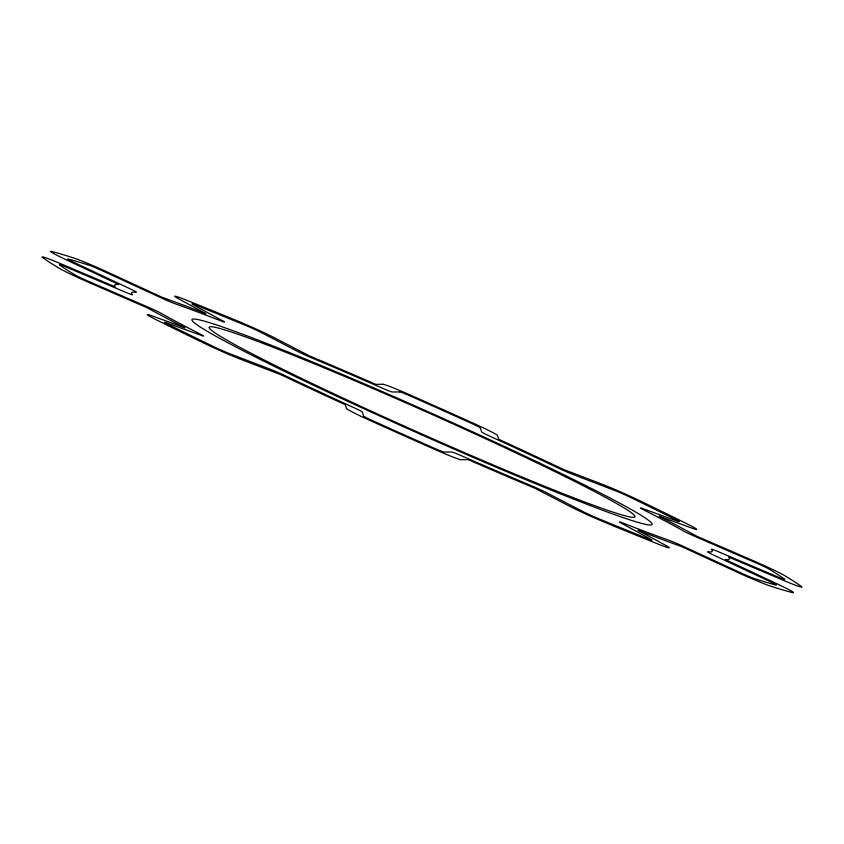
<?xml version="1.0" encoding="UTF-8"?>
<svg xmlns="http://www.w3.org/2000/svg" width="844" height="844" viewBox="0 0 844 844"><rect width="100%" height="100%" fill="white"/><g stroke="black" fill="none" stroke-linecap="round" stroke-linejoin="round"><path stroke-width="1.27" d="M382.786 384.252L375.791 384.337A336.45 15.846 24 0 0 309.062 355.714L274.553 337.832A31.228 1.466 24 0 0 238.23 321.269A422.158 19.887 24 0 0 185.859 299.936A31.228 1.466 24 0 0 178.358 298.66L205.968 313.725A336.45 15.846 24 0 0 162.565 297.489L107.958 272.317A31.228 1.466 24 0 0 73.977 258.074A422.158 19.887 24 0 0 51.674 251.47A31.228 1.466 24 0 0 66.992 260.174L118.656 284.481A336.45 15.846 24 0 0 115.153 286.823L61.317 263.972A31.228 1.466 24 0 0 42.654 257.504A422.158 19.887 24 0 0 58.943 268.139A31.228 1.466 24 0 0 91.226 283.51L147.215 307.765A336.45 15.846 24 0 0 184.952 327.788L152.447 315.994A31.228 1.466 24 0 0 156.235 319.76A422.158 19.887 24 0 0 204.881 343.582A31.228 1.466 24 0 0 241.806 359.744L280.736 374.673A336.45 15.846 24 0 0 345.301 404.74L346.536 408.507A31.228 1.466 24 0 0 371.318 421.072A422.158 19.887 24 0 0 433.763 448.976A31.228 1.466 24 0 0 461.214 459.748L468.209 459.663A336.45 15.846 24 0 0 534.938 488.286L569.447 506.168A31.228 1.466 24 0 0 605.77 522.731A422.158 19.887 24 0 0 658.141 544.063A31.228 1.466 24 0 0 665.642 545.34L638.032 530.275A336.45 15.846 24 0 0 681.435 546.511L736.042 571.683A31.228 1.466 24 0 0 770.023 585.926A422.158 19.887 24 0 0 792.326 592.53A31.228 1.466 24 0 0 777.007 583.826L725.344 559.519A336.45 15.846 24 0 0 728.847 557.177L782.683 580.028A31.228 1.466 24 0 0 801.346 586.496A422.158 19.887 24 0 0 785.057 575.861A31.228 1.466 24 0 0 752.774 560.49L696.785 536.235A336.45 15.846 24 0 0 659.048 516.212L691.553 528.006A31.228 1.466 24 0 0 687.765 524.24A422.158 19.887 24 0 0 639.119 500.418A31.228 1.466 24 0 0 602.194 484.256L563.264 469.327A336.45 15.846 24 0 0 498.698 439.26L497.464 435.493A31.228 1.466 24 0 0 472.682 422.928A422.158 19.887 24 0 0 410.237 395.024A31.228 1.466 24 0 0 382.786 384.252M399.782 391.911L392.249 392.006A12.491 0.591 24 0 1 382.48 388.219A317.713 14.97 24 0 0 311.499 357.782A12.491 0.591 24 0 1 298.069 351.621L260.912 332.367A12.491 0.591 24 0 0 246.395 325.731A403.411 19.001 24 0 0 196.346 305.349A12.491 0.591 24 0 0 193.339 304.842L223.059 321.068A12.491 0.591 24 0 1 220.97 320.92A317.713 14.97 24 0 0 174.803 303.65A12.491 0.591 24 0 1 161.795 298.143L103.021 271.051A12.491 0.591 24 0 0 89.432 265.354A403.411 19.001 24 0 0 68.111 259.034A12.491 0.591 24 0 0 74.24 262.526L129.849 288.68A12.491 0.591 24 0 1 136.253 292.224A317.713 14.97 24 0 0 132.54 294.714A12.491 0.591 24 0 1 124.912 291.982L66.961 267.39A12.491 0.591 24 0 0 59.491 264.805A403.411 19.001 24 0 0 75.063 274.965A12.491 0.591 24 0 0 87.976 281.115L148.238 307.216A12.491 0.591 24 0 1 160.687 313.103A317.713 14.97 24 0 0 200.83 334.403A12.491 0.591 24 0 1 201.505 335.49L166.511 322.788A12.491 0.591 24 0 0 168.03 324.296A403.411 19.001 24 0 0 214.524 347.063A12.491 0.591 24 0 0 229.294 353.531L271.188 369.598A12.491 0.591 24 0 1 284.924 375.569A317.713 14.97 24 0 0 353.604 407.546A12.491 0.591 24 0 1 362.319 412.03L363.658 416.081A12.491 0.591 24 0 0 373.565 421.114A403.411 19.001 24 0 0 433.236 447.774A12.491 0.591 24 0 0 444.218 452.089L451.751 451.994A12.491 0.591 24 0 1 461.52 455.781A317.713 14.97 24 0 0 532.501 486.218A12.491 0.591 24 0 1 545.931 492.379L583.088 511.633A12.491 0.591 24 0 0 597.605 518.269A403.411 19.001 24 0 0 647.654 538.651A12.491 0.591 24 0 0 650.661 539.158L620.941 522.932A12.491 0.591 24 0 1 623.03 523.08A317.713 14.97 24 0 0 669.197 540.35A12.491 0.591 24 0 1 682.205 545.857L740.979 572.949A12.491 0.591 24 0 0 754.568 578.646A403.411 19.001 24 0 0 775.889 584.966A12.491 0.591 24 0 0 769.76 581.474L714.151 555.32A12.491 0.591 24 0 1 707.747 551.776A317.713 14.97 24 0 0 711.46 549.286A12.491 0.591 24 0 1 719.088 552.018L777.039 576.61A12.491 0.591 24 0 0 784.509 579.195A403.411 19.001 24 0 0 768.937 569.035A12.491 0.591 24 0 0 756.024 562.885L695.762 536.784A12.491 0.591 24 0 1 683.313 530.897A317.713 14.97 24 0 0 643.17 509.597A12.491 0.591 24 0 1 642.495 508.51L677.489 521.212A12.491 0.591 24 0 0 675.97 519.704A403.411 19.001 24 0 0 629.476 496.937A12.491 0.591 24 0 0 614.706 490.469L572.812 474.402A12.491 0.591 24 0 1 559.076 468.431A317.713 14.97 24 0 0 490.396 436.453A12.491 0.591 24 0 1 481.681 431.97L480.341 427.919A12.491 0.591 24 0 0 470.435 422.886A403.411 19.001 24 0 0 410.764 396.226A12.491 0.591 24 0 0 399.782 391.911M306.298 380.707A233.113 10.983 24 0 0 634.73 517.077A233.113 10.983 24 0 0 324.972 368.216A233.113 10.983 24 0 0 306.298 380.707M296.993 377.395A251.85 11.869 24 0 0 651.832 524.715A251.85 11.869 24 0 0 317.175 363.891A251.85 11.869 24 0 0 296.993 377.395"/></g></svg>
